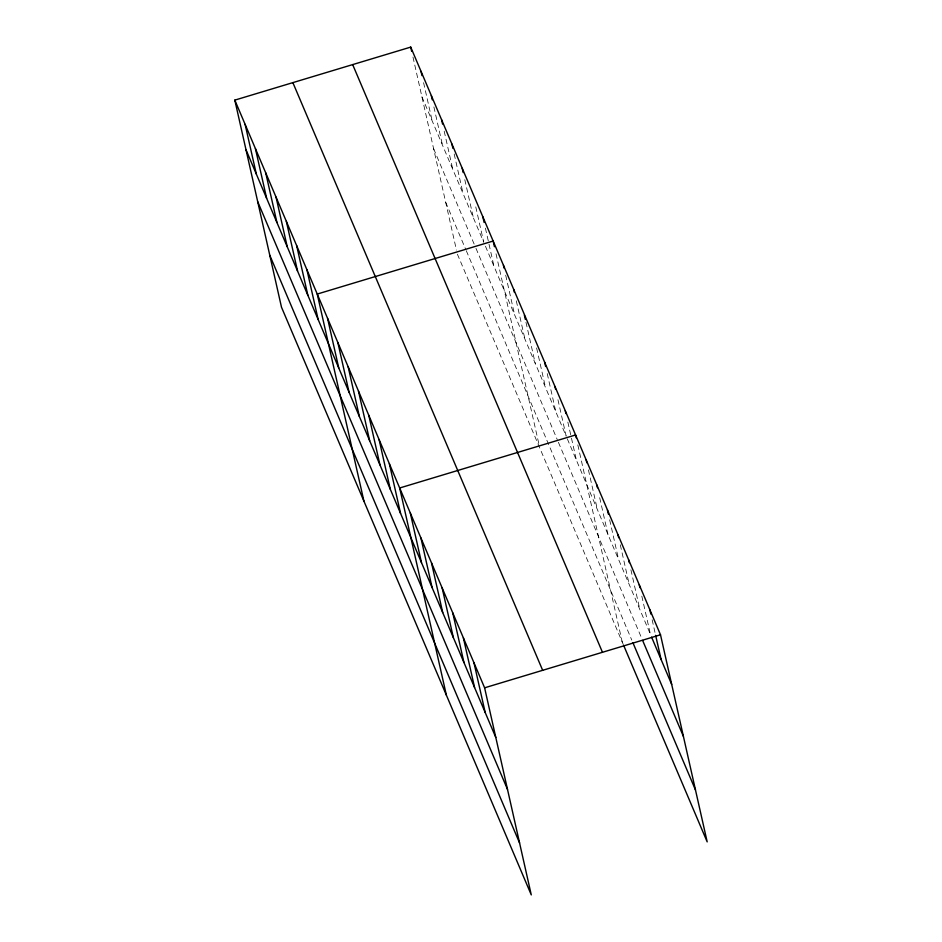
<?xml version="1.0" encoding="UTF-8"?>
<svg xmlns="http://www.w3.org/2000/svg" width="942" height="942" viewBox="0 0 942 942"><rect width="100%" height="100%" fill="white"/><g stroke="black" fill="none" stroke-linecap="round" stroke-linejoin="round"><path stroke-width="0.71" stroke-dasharray="4.71 3.53" d="M421.91 96.743L483.729 242.2L475.416 205.321M485.448 246.239L566.166 436.134L557.534 397.842M567.308 438.831L650.463 634.484L641.514 594.767M433.614 148.706L474.827 245.674M475.981 248.358L557.264 439.608M558.406 442.304L640.937 636.486M445.684 202.236L465.713 249.371M466.29 250.713L631.776 640.065M457.388 254.187L623.368 644.693M652.135 619.742L655.644 635.344M630.904 569.792L639.853 609.498M620.283 544.806L629.232 584.523M609.662 519.831L618.611 559.548M599.689 497.694L608.002 534.573M588.432 469.881L597.381 509.598M577.823 444.907L622.25 642.067M567.838 422.075L576.469 460.379M547.231 373.597L555.862 411.889M536.599 347.939L545.548 387.645M525.977 322.27L535.244 363.412M516.31 300.863L524.941 339.167M505.689 275.205L514.638 314.922M496.022 253.798L538.895 444.023M485.401 228.141L494.032 266.445M464.795 179.663L473.426 217.955M454.174 153.993L463.123 193.711M444.188 131.174L452.819 169.466M433.885 106.929L442.516 145.233M423.582 82.684L432.213 120.988M412.961 57.026L456.458 250.089"/><path stroke-width="1.41" d="M234.817 100.123L484.612 687.813L531.276 894.9L281.493 307.21L234.817 100.123L410.724 47.1L660.507 634.79L707.183 841.877L623.922 646.012M484.612 687.813L660.507 634.79M651.581 637.11L671.693 684.434M642.621 640.43L683.409 736.385M632.894 642.691L695.467 789.926M352.673 64.598L602.468 652.288M292.868 82.625L542.663 670.315M246.003 149.766L495.798 737.456M257.719 201.729L507.514 789.408M269.777 255.258L519.572 842.949M649.898 609.815L650.851 614.066M655.644 635.344L661.084 659.459M639.277 584.829L639.912 587.667M628.655 559.854L629.303 562.692M618.046 534.879L618.682 537.717M607.425 509.905L608.391 514.155M596.816 484.93L597.452 487.768M586.195 459.955L586.831 462.793M576.221 437.806L575.586 434.968L399.679 487.991L446.355 695.09M565.282 410.736L565.918 413.573M554.968 386.491L555.615 389.329M544.664 362.246L545.63 366.509M524.376 315.181L525.342 319.432M513.755 289.524L514.391 292.361M503.452 265.279L504.088 268.117M494.432 246.71L493.149 241.034L317.254 294.057L363.918 501.144M482.846 216.79L484.129 222.465M462.239 168.312L463.193 172.563M451.936 144.067L452.89 148.33M441.633 119.822L442.587 124.085M431.33 95.589L432.284 99.84M421.027 71.345L421.981 75.596M410.724 47.1L411.678 51.351M473.991 662.838L485.189 712.482M463.382 637.852L474.568 687.507M452.761 612.877L463.947 662.52M442.151 587.902L453.337 637.546M431.53 562.927L442.716 612.571M420.921 537.953L432.107 587.596M410.3 512.978L421.486 562.621M389.376 463.758L400.562 513.402M379.073 439.514L390.259 489.157M368.769 415.269L379.956 464.912M358.466 391.024L369.653 440.668M348.163 366.791L359.349 416.435M337.86 342.547L349.046 392.19M327.557 318.302L338.743 367.945M306.951 269.812L318.137 319.468M296.648 245.579L307.834 295.223M286.344 221.335L297.531 270.978M276.041 197.09L287.228 246.733M265.726 172.845L276.924 222.489M255.423 148.601L266.621 198.256M245.12 124.368L256.318 174.011"/></g></svg>
